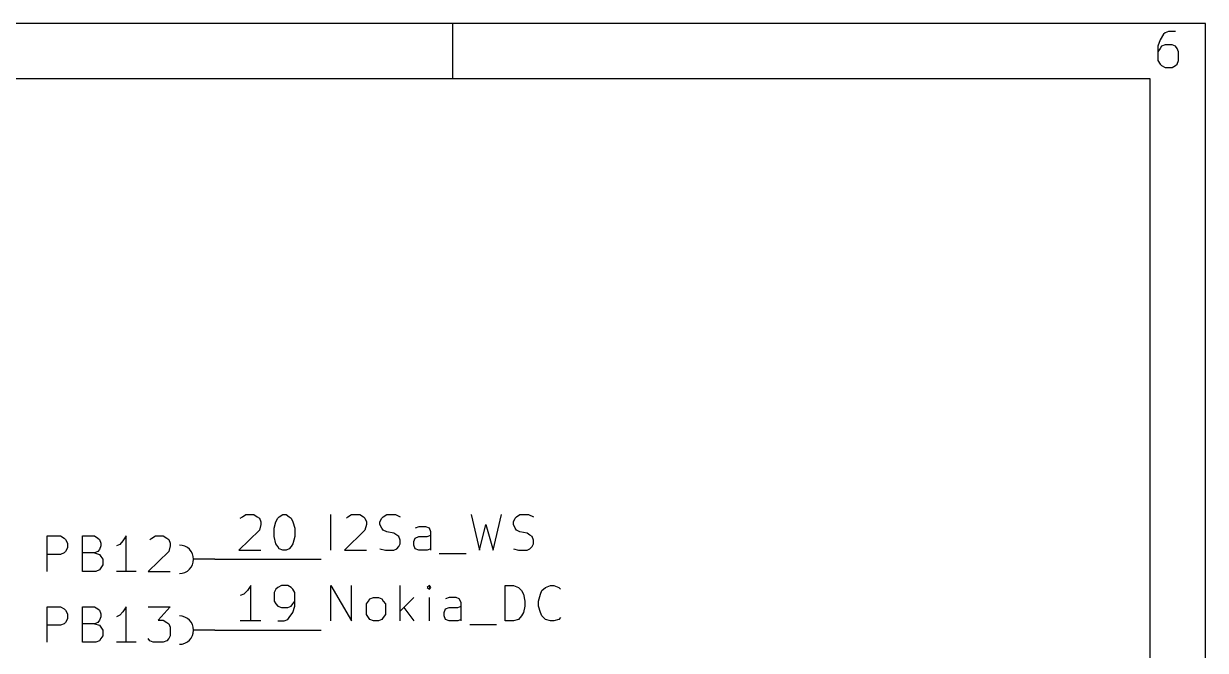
# Model space of a CAD drawing. Extents: x 0.4 to 11.3, y -7.9 to -0.4.
# Drawn here: x 9.63 to 11.299, y -1.278 to -0.394 of the extents above; entities that cross this region are included whole.
import ezdxf

# ---------------------------------------------------------------- set-up
doc = ezdxf.new("R2010")
doc.units = 0
doc.header["$MEASUREMENT"] = 0
for name, color, linetype in [('BLACK', 7, 'CONTINUOUS'), ('BLUE3', 171, 'CONTINUOUS'), ('RED2', 1, 'CONTINUOUS')]:
    doc.layers.add(name, color=color, linetype=linetype)

msp = doc.modelspace()

# ---------------------------------------------------------------- linework, layer by layer
at = {"layer": 'BLACK', "linetype": 'CONTINUOUS'}
for p, q in [((10.064, -1.137), (10.064, -1.087)), ((10.086, -1.092), (10.088, -1.09)), ((10.088, -1.09), (10.093, -1.087)), ((10.093, -1.087), (10.105, -1.087)), ((10.105, -1.087), (10.11, -1.09)), ((10.11, -1.09), (10.112, -1.092)), ((10.112, -1.092), (10.114, -1.097)), ((10.114, -1.101), (10.112, -1.109)), ((10.114, -1.097), (10.114, -1.101)), ((10.133, -1.097), (10.136, -1.092)), ((10.133, -1.101), (10.133, -1.097)), ((10.136, -1.106), (10.133, -1.101)), ((10.136, -1.092), (10.138, -1.09)), ((10.138, -1.09), (10.143, -1.087)), ((10.143, -1.087), (10.155, -1.087)), ((10.155, -1.087), (10.162, -1.09)), ((10.262, -1.087), (10.274, -1.137)), ((10.274, -1.137), (10.283, -1.101)), ((10.283, -1.101), (10.293, -1.137)), ((10.293, -1.137), (10.305, -1.087)), ((10.322, -1.097), (10.324, -1.092)), ((10.322, -1.101), (10.322, -1.097)), ((10.324, -1.106), (10.322, -1.101)), ((10.324, -1.092), (10.326, -1.09)), ((10.326, -1.09), (10.331, -1.087)), ((10.331, -1.087), (10.343, -1.087)), ((10.343, -1.087), (10.35, -1.09)), ((10.112, -1.109), (10.083, -1.137)), ((10.138, -1.109), (10.136, -1.106)), ((10.143, -1.111), (10.138, -1.109)), ((10.153, -1.113), (10.143, -1.111)), ((10.157, -1.116), (10.153, -1.113)), ((10.16, -1.118), (10.157, -1.116)), ((10.162, -1.123), (10.16, -1.118)), ((10.188, -1.104), (10.183, -1.106)), ((10.183, -1.12), (10.188, -1.118)), ((10.198, -1.104), (10.188, -1.104)), ((10.188, -1.118), (10.2, -1.118)), ((10.203, -1.106), (10.198, -1.104)), ((10.2, -1.118), (10.205, -1.116)), ((10.205, -1.111), (10.203, -1.106)), ((10.205, -1.137), (10.205, -1.111)), ((10.326, -1.109), (10.324, -1.106)), ((10.331, -1.111), (10.326, -1.109)), ((10.341, -1.113), (10.331, -1.111)), ((10.345, -1.116), (10.341, -1.113)), ((10.348, -1.118), (10.345, -1.116)), ((10.35, -1.123), (10.348, -1.118)), ((10.157, -1.135), (10.16, -1.132)), ((10.16, -1.132), (10.162, -1.128)), ((10.162, -1.128), (10.162, -1.123)), ((10.181, -1.125), (10.183, -1.12)), ((10.181, -1.13), (10.181, -1.125)), ((10.183, -1.135), (10.181, -1.13)), ((10.345, -1.135), (10.348, -1.132)), ((10.348, -1.132), (10.35, -1.128)), ((10.35, -1.128), (10.35, -1.123)), ((10.083, -1.137), (10.114, -1.137)), ((10.133, -1.135), (10.141, -1.137)), ((10.141, -1.137), (10.153, -1.137)), ((10.153, -1.137), (10.157, -1.135)), ((10.188, -1.137), (10.183, -1.135)), ((10.2, -1.137), (10.188, -1.137)), ((10.205, -1.135), (10.2, -1.137)), ((10.217, -1.142), (10.255, -1.142)), ((10.322, -1.135), (10.329, -1.137)), ((10.329, -1.137), (10.341, -1.137)), ((10.341, -1.137), (10.345, -1.135)), ((10.064, -1.237), (10.064, -1.187)), ((10.064, -1.187), (10.093, -1.237)), ((10.093, -1.237), (10.093, -1.187)), ((10.162, -1.237), (10.162, -1.187)), ((10.203, -1.187), (10.2, -1.19)), ((10.2, -1.19), (10.203, -1.192)), ((10.205, -1.19), (10.203, -1.187)), ((10.203, -1.187), (10.203, -1.192)), ((10.203, -1.192), (10.205, -1.19)), ((10.31, -1.237), (10.31, -1.187)), ((10.31, -1.187), (10.322, -1.187)), ((10.322, -1.187), (10.329, -1.19)), ((10.329, -1.19), (10.333, -1.194)), ((10.333, -1.194), (10.336, -1.199)), ((10.336, -1.199), (10.338, -1.209)), ((10.357, -1.209), (10.36, -1.199)), ((10.36, -1.199), (10.362, -1.194)), ((10.362, -1.194), (10.367, -1.19)), ((10.367, -1.19), (10.374, -1.187)), ((10.374, -1.187), (10.379, -1.187)), ((10.379, -1.187), (10.386, -1.19)), ((10.386, -1.19), (10.388, -1.192)), ((10.114, -1.213), (10.117, -1.209)), ((10.114, -1.228), (10.114, -1.213)), ((10.117, -1.209), (10.119, -1.206)), ((10.119, -1.206), (10.124, -1.204)), ((10.124, -1.204), (10.131, -1.204)), ((10.131, -1.204), (10.136, -1.206)), ((10.136, -1.206), (10.138, -1.209)), ((10.138, -1.209), (10.141, -1.213)), ((10.141, -1.213), (10.141, -1.228)), ((10.181, -1.204), (10.162, -1.223)), ((10.167, -1.218), (10.181, -1.237)), ((10.203, -1.237), (10.203, -1.204)), ((10.231, -1.204), (10.226, -1.206)), ((10.226, -1.22), (10.231, -1.218)), ((10.241, -1.204), (10.231, -1.204)), ((10.231, -1.218), (10.243, -1.218)), ((10.245, -1.206), (10.241, -1.204)), ((10.243, -1.218), (10.248, -1.216)), ((10.248, -1.211), (10.245, -1.206)), ((10.248, -1.237), (10.248, -1.211)), ((10.338, -1.216), (10.336, -1.225)), ((10.338, -1.209), (10.338, -1.216)), ((10.357, -1.216), (10.357, -1.209)), ((10.36, -1.225), (10.357, -1.216)), ((10.117, -1.232), (10.114, -1.228)), ((10.119, -1.235), (10.117, -1.232)), ((10.124, -1.237), (10.119, -1.235)), ((10.136, -1.235), (10.131, -1.237)), ((10.138, -1.232), (10.136, -1.235)), ((10.141, -1.228), (10.138, -1.232)), ((10.224, -1.225), (10.226, -1.22)), ((10.224, -1.23), (10.224, -1.225)), ((10.226, -1.235), (10.224, -1.23)), ((10.231, -1.237), (10.226, -1.235)), ((10.248, -1.235), (10.243, -1.237)), ((10.329, -1.235), (10.322, -1.237)), ((10.333, -1.23), (10.329, -1.235)), ((10.336, -1.225), (10.333, -1.23)), ((10.362, -1.23), (10.36, -1.225)), ((10.367, -1.235), (10.362, -1.23)), ((10.374, -1.237), (10.367, -1.235)), ((10.386, -1.235), (10.379, -1.237)), ((10.388, -1.232), (10.386, -1.235)), ((10.131, -1.237), (10.124, -1.237)), ((10.243, -1.237), (10.231, -1.237)), ((10.26, -1.242), (10.298, -1.242)), ((10.322, -1.237), (10.31, -1.237)), ((10.379, -1.237), (10.374, -1.237))]:
    msp.add_line(p, q, dxfattribs=at)
at = {"layer": 'BLUE3', "linetype": 'CONTINUOUS'}
for p, q in [((9.663, -1.167), (9.663, -1.117)), ((9.663, -1.117), (9.682, -1.117)), ((9.682, -1.117), (9.687, -1.12)), ((9.713, -1.167), (9.713, -1.117)), ((9.713, -1.117), (9.73, -1.117)), ((9.73, -1.117), (9.735, -1.12)), ((9.775, -1.117), (9.77, -1.124)), ((9.775, -1.167), (9.775, -1.117)), ((9.811, -1.12), (9.816, -1.117)), ((9.816, -1.117), (9.827, -1.117)), ((9.827, -1.117), (9.832, -1.12)), ((9.687, -1.12), (9.689, -1.122)), ((9.689, -1.122), (9.692, -1.127)), ((9.692, -1.134), (9.689, -1.139)), ((9.692, -1.127), (9.692, -1.134)), ((9.735, -1.12), (9.737, -1.122)), ((9.737, -1.122), (9.739, -1.127)), ((9.739, -1.131), (9.737, -1.136)), ((9.739, -1.127), (9.739, -1.131)), ((9.766, -1.129), (9.761, -1.131)), ((9.77, -1.124), (9.766, -1.129)), ((9.808, -1.122), (9.811, -1.12)), ((9.832, -1.12), (9.835, -1.122)), ((9.835, -1.122), (9.837, -1.127)), ((9.837, -1.131), (9.835, -1.139)), ((9.837, -1.127), (9.837, -1.131)), ((9.682, -1.143), (9.663, -1.143)), ((9.687, -1.141), (9.682, -1.143)), ((9.689, -1.139), (9.687, -1.141)), ((9.73, -1.141), (9.713, -1.141)), ((9.735, -1.139), (9.73, -1.141)), ((9.73, -1.141), (9.737, -1.143)), ((9.737, -1.136), (9.735, -1.139)), ((9.737, -1.143), (9.739, -1.146)), ((9.739, -1.146), (9.742, -1.15)), ((9.742, -1.15), (9.742, -1.158)), ((9.835, -1.139), (9.806, -1.167)), ((9.732, -1.167), (9.713, -1.167)), ((9.737, -1.165), (9.732, -1.167)), ((9.739, -1.162), (9.737, -1.165)), ((9.742, -1.158), (9.739, -1.162)), ((9.789, -1.167), (9.761, -1.167)), ((9.806, -1.167), (9.837, -1.167)), ((9.663, -1.267), (9.663, -1.217)), ((9.663, -1.217), (9.682, -1.217)), ((9.682, -1.217), (9.687, -1.22)), ((9.713, -1.267), (9.713, -1.217)), ((9.713, -1.217), (9.73, -1.217)), ((9.73, -1.217), (9.735, -1.22)), ((9.775, -1.217), (9.77, -1.224)), ((9.775, -1.267), (9.775, -1.217)), ((9.806, -1.217), (9.837, -1.217)), ((9.837, -1.217), (9.82, -1.236)), ((9.687, -1.22), (9.689, -1.222)), ((9.689, -1.222), (9.692, -1.227)), ((9.692, -1.234), (9.689, -1.239)), ((9.692, -1.227), (9.692, -1.234)), ((9.735, -1.22), (9.737, -1.222)), ((9.737, -1.222), (9.739, -1.227)), ((9.739, -1.231), (9.737, -1.236)), ((9.739, -1.227), (9.739, -1.231)), ((9.766, -1.229), (9.761, -1.231)), ((9.77, -1.224), (9.766, -1.229)), ((9.682, -1.243), (9.663, -1.243)), ((9.687, -1.241), (9.682, -1.243)), ((9.689, -1.239), (9.687, -1.241)), ((9.73, -1.241), (9.713, -1.241)), ((9.735, -1.239), (9.73, -1.241)), ((9.73, -1.241), (9.737, -1.243)), ((9.737, -1.236), (9.735, -1.239)), ((9.737, -1.243), (9.739, -1.246)), ((9.739, -1.246), (9.742, -1.25)), ((9.742, -1.25), (9.742, -1.258)), ((9.82, -1.236), (9.827, -1.236)), ((9.827, -1.236), (9.832, -1.239)), ((9.832, -1.239), (9.835, -1.241)), ((9.835, -1.241), (9.837, -1.246)), ((9.837, -1.246), (9.837, -1.258)), ((9.732, -1.267), (9.713, -1.267)), ((9.737, -1.265), (9.732, -1.267)), ((9.739, -1.262), (9.737, -1.265)), ((9.742, -1.258), (9.739, -1.262)), ((9.789, -1.267), (9.761, -1.267)), ((9.808, -1.265), (9.806, -1.262)), ((9.813, -1.267), (9.808, -1.265)), ((9.827, -1.267), (9.813, -1.267)), ((9.832, -1.265), (9.827, -1.267)), ((9.835, -1.262), (9.832, -1.265)), ((9.837, -1.258), (9.835, -1.262))]:
    msp.add_line(p, q, dxfattribs=at)
at = {"layer": 'RED2', "linetype": 'CONTINUOUS'}
for p, q in [((11.299, -0.394), (0.394, -0.394)), ((10.236, -0.472), (10.236, -0.394)), ((11.299, -7.874), (11.299, -0.394)), ((11.235, -0.417), (11.232, -0.426)), ((11.24, -0.409), (11.235, -0.417)), ((11.242, -0.407), (11.24, -0.409)), ((11.247, -0.405), (11.242, -0.407)), ((11.257, -0.405), (11.247, -0.405)), ((11.232, -0.426), (11.232, -0.446)), ((11.235, -0.429), (11.232, -0.434)), ((11.237, -0.426), (11.235, -0.429)), ((11.242, -0.424), (11.237, -0.426)), ((11.252, -0.424), (11.242, -0.424)), ((11.257, -0.426), (11.252, -0.424)), ((11.259, -0.429), (11.257, -0.426)), ((11.261, -0.434), (11.259, -0.429)), ((11.232, -0.446), (11.235, -0.451)), ((11.259, -0.451), (11.261, -0.446)), ((11.261, -0.446), (11.261, -0.434)), ((11.235, -0.451), (11.237, -0.453)), ((11.237, -0.453), (11.242, -0.456)), ((11.242, -0.456), (11.252, -0.456)), ((11.252, -0.456), (11.257, -0.453)), ((11.257, -0.453), (11.259, -0.451)), ((11.221, -0.472), (0.472, -0.472)), ((11.221, -7.796), (11.221, -0.472)), ((9.936, -1.092), (9.939, -1.09)), ((9.939, -1.09), (9.944, -1.087)), ((9.944, -1.087), (9.955, -1.087)), ((9.955, -1.087), (9.96, -1.09)), ((9.96, -1.09), (9.963, -1.092)), ((9.963, -1.092), (9.965, -1.097)), ((9.965, -1.101), (9.963, -1.109)), ((9.965, -1.097), (9.965, -1.101)), ((9.984, -1.106), (9.986, -1.097)), ((9.986, -1.097), (9.989, -1.092)), ((9.989, -1.092), (9.991, -1.09)), ((9.991, -1.09), (9.996, -1.087)), ((9.996, -1.087), (10.001, -1.087)), ((10.001, -1.087), (10.005, -1.09)), ((10.005, -1.09), (10.008, -1.092)), ((10.008, -1.092), (10.01, -1.097)), ((10.01, -1.097), (10.013, -1.106)), ((9.963, -1.109), (9.934, -1.137)), ((9.984, -1.118), (9.984, -1.106)), ((9.986, -1.128), (9.984, -1.118)), ((10.013, -1.118), (10.01, -1.128)), ((10.013, -1.106), (10.013, -1.118)), ((9.989, -1.132), (9.986, -1.128)), ((9.991, -1.135), (9.989, -1.132)), ((10.008, -1.132), (10.005, -1.135)), ((10.01, -1.128), (10.008, -1.132)), ((9.9, -1.15), (9.87, -1.15)), ((9.9, -1.15), (10.05, -1.15)), ((9.934, -1.137), (9.965, -1.137)), ((9.996, -1.137), (9.991, -1.135)), ((10.001, -1.137), (9.996, -1.137)), ((10.005, -1.135), (10.001, -1.137)), ((9.941, -1.199), (9.936, -1.201)), ((9.946, -1.194), (9.941, -1.199)), ((9.951, -1.187), (9.946, -1.194)), ((9.951, -1.237), (9.951, -1.187)), ((9.986, -1.192), (9.984, -1.197)), ((9.984, -1.197), (9.984, -1.209)), ((9.989, -1.19), (9.986, -1.192)), ((9.994, -1.187), (9.989, -1.19)), ((10.003, -1.187), (9.994, -1.187)), ((10.008, -1.19), (10.003, -1.187)), ((10.01, -1.192), (10.008, -1.19)), ((10.013, -1.197), (10.01, -1.192)), ((10.013, -1.216), (10.013, -1.197)), ((9.984, -1.209), (9.986, -1.213)), ((9.986, -1.213), (9.989, -1.216)), ((9.989, -1.216), (9.994, -1.218)), ((9.994, -1.218), (10.003, -1.218)), ((10.003, -1.218), (10.008, -1.216)), ((10.008, -1.216), (10.01, -1.213)), ((10.01, -1.213), (10.013, -1.209)), ((10.01, -1.225), (10.013, -1.216)), ((9.998, -1.237), (10.003, -1.235)), ((10.003, -1.235), (10.005, -1.232)), ((10.005, -1.232), (10.01, -1.225)), ((9.9, -1.25), (9.87, -1.25)), ((9.9, -1.25), (10.05, -1.25)), ((9.965, -1.237), (9.936, -1.237)), ((9.989, -1.237), (9.998, -1.237))]:
    msp.add_line(p, q, dxfattribs=at)
at = {"layer": 'RED2'}
for centre in [(9.85, -1.15), (9.85, -1.25)]:
    msp.add_arc(centre, 0.02, -449.9, -270.1, dxfattribs=at)

doc.saveas('drawing.dxf')
